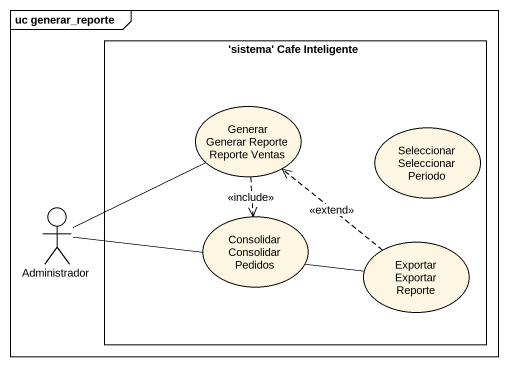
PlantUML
@startuml
mainframe uc generar_reporte
rectangle "'sistema' Cafe Inteligente" as sistema_Cafe_Inteligente {
  usecase "Generar Generar Reporte Reporte Ventas" as Generar_Generar_Reporte
  usecase "Seleccionar Seleccionar Periodo" as Seleccionar_Seleccionar
  usecase "Consolidar Consolidar Pedidos" as Consolidar_Consolidar
  usecase "Exportar Exportar Reporte" as Exportar_Exportar_Reporte
}
actor Administrador
Generar_Generar_Reporte ..> Consolidar_Consolidar : <<include>>
Administrador -right- Generar_Generar_Reporte
Administrador -right- Exportar_Exportar_Reporte
Exportar_Exportar_Reporte .up.> Generar_Generar_Reporte : <<extend>>
@enduml
